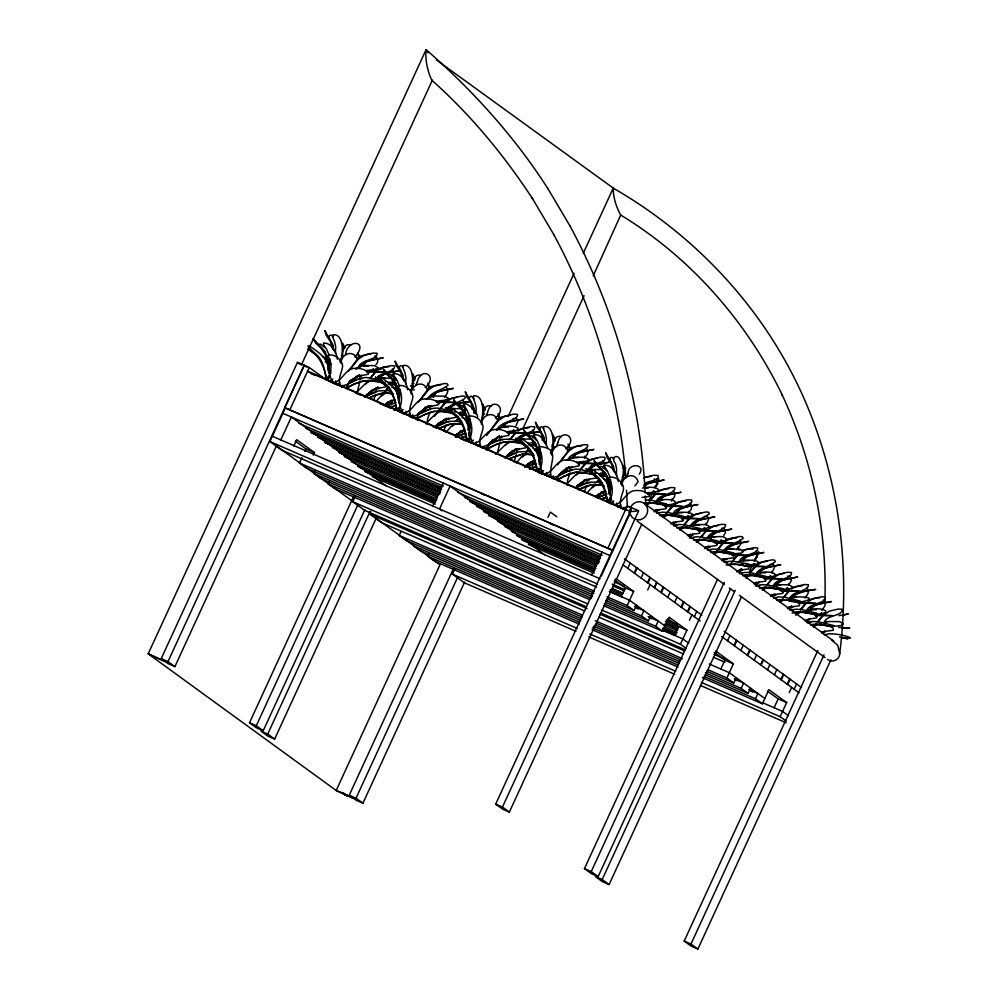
<?xml version="1.0" encoding="UTF-8"?>
<svg xmlns="http://www.w3.org/2000/svg" width="999" height="999" viewBox="0 0 999 999"><rect width="100%" height="100%" fill="white"/><g stroke="black" fill="none" stroke-linecap="round" stroke-linejoin="round"><path stroke-width="1.5" d="M357.043 392.994L359.99 380.994M497.14 453.921L500.087 441.92M539.085 457.892L538.961 461.101M482.667 448.314L482.767 446.316M623.126 509.403L623.226 507.405M535.601 461.176L533.116 461.563A49.088 18.457 -64.3 0 0 532.667 461.55L531.805 461.6M360.239 379.133L359.228 374.675M376.223 391.009L375.924 388.411M392.033 402.809L391.758 400.274M430.282 409.59L429.995 406.993M446.503 421.566L446.203 418.968M462.574 433.491L462.287 430.894M500.337 440.059L499.325 435.601M516.77 452.135L516.495 449.6M533.129 464.173L532.854 461.638M570.379 470.529L570.117 467.994M587.05 482.704L586.775 480.169M603.671 494.855L603.384 492.257M657.33 513.274L657.08 510.814M674.225 525.536L673.925 522.939M691.121 537.812L690.846 535.277M708.004 550.087L707.717 547.489M723.276 561.176L723.014 558.716M740.172 573.451L739.872 570.854M757.055 585.726L756.78 583.191M773.95 598.001L773.663 595.404M790.846 610.277L790.571 607.742M807.741 622.539L807.467 620.017M468.768 430.107L468.344 421.166L465.759 413.111L453.571 399.675L456.243 404.233L460.939 408.691A29.183 29.071 30.5 0 1 461.613 409.378L465.784 415.696L467.744 424.288M534.365 433.366L532.592 437.45M740.858 542.407L740.446 544.542L736.837 549.787M328.209 370.404L327.884 360.077L325.299 352.01L313.112 338.574L315.784 343.144L320.479 347.602A29.183 29.071 30.5 0 1 321.154 348.289L325.337 354.608L327.285 363.199M398.439 400.949L397.914 390.097M475.961 414.223L476.123 407.779L475.137 402.984A19.406 13.549 -70.1 0 0 474.875 402.31L473.164 398.126L473.551 396.128M827.559 659.39C832.354 663.324 839.797 659.615 839.709 653.458C851.223 563.136 837.811 469.73 798.888 387.237L798.576 386.65C759.015 303.521 693.219 234.29 613.623 188.349L436.426 59.965M342.307 385.227L342.207 387.212L344.118 386.226M412.45 416.795L412.712 414.685M552.909 477.884L553.171 475.774M609.003 493.943L608.878 482.854L606.206 474.2L594.03 460.764L596.703 465.322L601.398 469.78A29.183 29.071 30.5 0 1 602.072 470.467L606.48 477.372L608.491 489.26M335.464 353.496L335.664 346.69L334.677 341.895A19.406 13.549 -70.1 0 0 334.415 341.208L332.704 337.038L333.092 335.04M405.694 384.041L405.894 377.235L404.907 372.44A19.406 13.549 -70.1 0 0 404.645 371.753L402.934 367.582L403.321 365.584M546.153 445.142L546.353 438.336L545.367 433.529A19.406 13.549 -70.1 0 0 545.104 432.854L543.394 428.671L543.781 426.673M616.383 475.686L616.583 468.881L615.596 464.073A19.406 13.549 -70.1 0 0 615.334 463.399C609.777 457.03 618.418 453.196 620.391 460.564C624.987 467.557 623.488 476.086 621.141 483.541M469.717 397.814C469.88 394.143 473.701 397.527 474.263 399.338M328.908 372.852L329.682 358.766M399.138 403.396L399.912 389.31M539.597 464.485L540.534 457.53L540.172 448.676M609.902 494.642L610.764 488.074L610.401 479.22M410.452 391.908C413.848 384.503 414.173 363.936 403.409 365.384M469.093 435.264L470.304 426.985L469.942 418.131M443.693 431.381L445.866 424.975M513.961 461.95L516.371 454.682M429.895 412.137L427.485 419.405L427.147 424.475M569.992 473.026L567.569 480.344L567.245 485.402M398.151 407.704L397.44 410.277M468.381 438.249L467.669 440.821M608.841 499.35L608.129 501.91M328.059 376.623L327.21 379.732M538.748 468.256L537.899 471.366M548.039 188.898L547.677 188.274C514.36 136.413 472.777 90.434 426.423 49.95L425.911 50.037C425.274 60.19 427.447 71.079 431.843 80.245C470.729 114.835 504.095 155.27 532.579 198.739L532.205 198.114L554.058 235.015L553.696 234.415C594.28 309.465 618.681 392.882 625.936 477.859M532.729 466.72L531.943 469.268M348.351 386.064L347.427 388.811M340.222 361.363C343.668 354.17 343.743 333.279 333.179 334.84M480.681 422.452C484.128 415.234 484.14 394.243 473.638 395.929M550.911 452.997C554.358 445.804 554.433 424.912 543.868 426.473M373.638 399.85L375.587 394.405M584.465 491.545L586.413 486.101M391.396 406.206L390.959 407.542M461.938 436.888L461.051 439.485M603.034 498.264L602.484 499.95M415.796 419.318L420.167 412.237M340.159 362.063C343.706 356.78 341.296 342.307 350.774 344.98M550.849 453.708C554.408 448.489 551.972 433.903 561.463 436.613M621.078 484.253L625.786 468.069M410.901 390.959C413.998 385.964 412.038 372.664 421.004 375.524M481.131 421.503C484.265 416.645 482.255 403.146 491.233 406.069M390.522 384.702L390.771 383.966M444.842 402.547L439.835 409.078M460.801 415.272L460.377 412.4M531.081 445.841L531.331 445.092M584.939 463.486L579.932 470.005M601.361 476.398L601.036 473.751M654.982 493.956L649.974 500.474M671.877 506.218L666.87 512.749M722.564 543.044L717.02 550.287M788.511 590.958L782.966 598.201M805.394 603.234L800.399 609.752M417.907 418.131L417.095 420.104M488.174 447.952L487.524 449.737M323.676 343.269L323.589 344.892L326.261 348.726A29.183 20.355 -70.9 0 1 326.685 349.338L329.146 355.194M393.906 373.813L393.818 375.437L396.491 379.27A29.183 20.355 -70.9 0 1 396.915 379.882L399.488 386.288M411.351 386.326L413.012 385.589M534.14 435.539L536.95 440.359A29.183 20.355 -70.9 0 1 537.375 440.971L539.835 446.828M604.395 466.009L607.18 470.904A29.183 20.355 -70.9 0 1 607.604 471.516L610.064 477.372M345.754 388.149L349.937 381.68M556.443 479.782L560.626 473.326M341.021 363.386C340.859 353.609 353.958 349.026 357.167 359.49L348.589 370.891M481.481 424.475C481.406 414.772 494.355 410.065 497.627 420.591L486.638 435.527M551.71 455.02C552.235 446.69 561.288 440.571 567.182 449.001M411.163 394.18C410.989 384.353 424.051 379.408 427.397 390.047L418.381 402.035M621.853 485.814C621.665 475.986 634.74 471.041 638.086 481.68L634.889 485.901M413.861 390.222L414.198 389.398M363.736 366.246L365.834 361.301M433.791 396.703L434.74 394.43M486.575 414.747L487.537 412.462M503.833 427.172L504.795 424.9M520.267 439.248L521.228 436.975M573.888 457.642L574.837 455.369M660.826 500.387L661.775 498.101M677.722 512.649L679.295 508.928M694.617 524.925L695.566 522.652M743.668 560.564L744.617 558.291M760.564 572.839L761.513 570.566M794.342 597.39L795.304 595.104M811.238 609.665L812.199 607.38M345.554 354.995C346.94 338.311 369.667 340.11 354.982 357.005M415.784 385.539L417.307 381.918M556.243 446.64L557.767 443.007M626.473 477.185L627.996 473.551M710.938 538.548L712.462 534.927M776.885 586.463L778.408 582.829M379.957 377.535L380.669 375.836M450.237 408.104L451.073 406.131M590.784 469.23L591.62 467.257M575.461 453.921L574.962 455.082M745.242 556.843L744.742 558.004M812.811 605.931L812.312 607.105M417.42 381.643C421.141 366.009 438.773 375.961 425.212 387.55M434.865 394.143L435.889 391.758M487.649 412.187C491.208 396.403 508.853 407.33 495.442 418.094M504.907 424.612L505.457 423.339M521.353 436.688L521.665 435.964M557.879 442.732C561.301 426.998 579.245 437.862 565.671 448.651M628.109 473.276C627.847 462.437 646.578 463.736 639.248 474.188M645.004 485.551L645.554 484.265M661.9 497.827L662.212 497.09M695.691 522.365L696.241 521.091M712.587 534.64L713.124 533.366M761.638 570.279L762.175 568.993M778.533 582.554L779.07 581.268M795.416 594.83L795.728 594.093M148.202 653.821L164.985 661.475L148.202 653.821L425.911 50.037M276.611 445.479L174.9 666.62L168.107 663.661L161.201 658.653L297.477 362.375L309.315 367.507L325.599 379.333M301.286 365.147L432.367 80.157M306.718 367.108L304.22 365.284L284.752 407.617L612.924 550.486L285.289 408.004L269.88 441.521L281.718 450.112L596.515 587.037M174.9 666.62L167.994 661.6L304.27 365.322M289.847 409.827L309.315 367.507M280.806 439.922L291.346 416.995L386.051 485.801M293.806 446.004L296.703 439.697L314.46 452.597L313.299 455.119M593.993 593.131L306.381 468.032L299.475 463.012L301.91 457.729M304.807 451.423L305.969 448.913L295.317 441.171M592.557 596.678L320.691 478.421L313.786 473.414L314.997 470.766M589.697 599.6L334.99 488.823L328.084 483.803L329.308 481.156M364.91 509.615L263.199 730.769L256.406 727.809L249.5 722.789L353.821 495.979M586.376 606.78L364.585 510.314L352.747 501.723L355.182 496.428M263.199 730.769L256.293 725.749L358.004 504.607M376.348 517.932L274.638 739.073L267.732 734.053L370.092 511.5M584.64 610.951L381.456 522.577L369.618 513.973L370.829 511.326M582.117 617.045L406.118 540.496L399.213 535.476L401.036 531.505M432.754 506.006L443.306 483.079M579.245 624.138L434.727 561.276L427.822 556.256L429.033 553.608M508.354 416.183L574.088 273.264M583.204 253.446L613.149 188.349C613.274 197.515 616.233 207.055 620.704 215.047C690.784 257.555 746.74 321.578 782.354 395.179L782.042 394.593C811.288 457.455 826.523 526.798 825.024 596.178M464.647 582.08L362.924 803.221L356.131 800.261L349.225 795.254L453.558 568.431M575.936 631.318L464.323 582.779L452.485 574.175L454.92 568.881M522.902 428.733L584.078 295.704M593.194 275.899L620.704 215.047M362.924 803.221L356.019 798.201L457.742 577.06M547.939 517.407L550.374 512.112L556.793 516.77M591.508 575.049L602.047 552.122M607.829 548.276L627.297 505.944L631.118 507.604M509.365 812.087L502.584 809.14L495.679 804.12L631.942 507.842L638.736 510.801L502.46 807.067L509.365 812.087L641.733 524.325M601.236 576.048L609.914 557.167M631.093 510.988L610.539 555.819L282.854 413.299M646.803 505.407L648.076 502.622M649.362 499.85L653.196 491.52M655.107 487.35L658.94 479.021M627.797 568.356L630.182 563.036M621.103 596.553L625.149 587.737L614.497 579.994M634.165 572.976L636.6 567.694M634.702 573.376L637.137 568.081M636.488 605.257L634.065 610.551L627.16 605.531L633.641 591.433L615.884 578.521M641.121 578.034L643.506 572.702M647.477 582.654L649.912 577.372M648.026 583.054L650.461 577.759M647.727 589.897L650.162 584.602M654.382 587.674L656.818 582.38L654.432 587.712M650.799 615.659L648.363 620.941L641.458 615.933L643.893 610.639L635.302 606.905M660.801 592.332L663.236 587.037M661.338 592.732L663.773 587.437M667.757 597.39L670.142 592.057M686.338 648.538L680.431 644.243L686.912 630.132L669.155 617.232L662.674 631.343L655.769 626.323L658.191 621.028L648.176 616.67M674.662 602.409L677.047 597.077M681.068 607.067L683.503 601.773M681.518 607.38L683.953 602.097M674.375 635.252L678.421 626.435L667.769 618.693M687.437 611.688L689.859 606.393M687.974 612.075L690.409 606.793M689.485 620.242L691.92 614.947M694.392 616.733L696.765 611.413M730.519 588.823L598.151 876.598L591.358 873.638L584.452 868.618L717.469 579.432M598.151 876.598L591.246 871.578L724.263 582.392M741.458 596.778L609.103 884.552L602.197 879.532L735.214 590.347M746.54 577.859L747.814 575.074M749.088 572.302L752.284 565.359M754.208 561.201L758.666 551.473M727.534 640.821L729.969 635.526M720.828 669.005L724.887 660.189L714.235 652.447M733.94 645.479L736.375 640.184M734.44 645.829L736.875 640.546M736.226 677.722L733.79 683.004L726.885 677.996L733.378 663.885L715.621 650.986M740.846 650.486L743.281 645.204M747.264 655.157L749.7 649.862M747.751 655.506L750.187 650.224M750.536 688.111L748.101 693.406L741.196 688.386L743.631 683.091L735.039 679.357M754.17 660.164L756.605 654.882M760.576 664.822L763.011 659.54M761.076 665.184L763.511 659.889M767.482 669.842L769.917 664.547M786.076 720.991L780.157 716.695L786.65 702.584L768.893 689.685L762.399 703.796L755.494 698.776L757.929 693.481L749.337 689.747M774.387 674.862L776.822 669.567M780.806 679.52L783.241 674.225M781.293 679.882L783.728 674.587M774.1 707.717L778.159 698.888L767.507 691.158M787.212 684.178L789.647 678.883M787.712 684.54L790.147 679.245M789.222 692.694L791.658 687.399M794.118 689.198L796.553 683.903M830.906 659.864L697.889 949.05L691.096 946.09L684.19 941.083L817.856 650.474M697.889 949.05L690.983 944.03L824 654.845M513.811 418.281L512.986 419.018M654.233 479.445L654.57 478.808M704.919 516.271L704.12 516.933M721.802 528.546L722.152 527.897M770.891 564.11L770.067 564.835M787.749 576.448L788.099 575.811M687.799 516.808L687.949 515.771M753.745 564.71L753.895 563.673M654.158 491.221L653.234 492.644L650.799 492.657M444.405 397.377C446.79 394.617 449.7 390.259 446.091 387.2M584.502 458.316L587.562 453.896L587.762 450.711M671.44 501.048L674.5 496.64L674.899 494.38M688.336 513.324L691.395 508.916L691.595 505.731M754.282 561.238L757.342 556.818L757.542 553.633M804.957 598.051L808.016 593.643L808.228 590.459M821.852 610.327L824.912 605.918L825.124 602.734M392.045 376.311L393.793 372.115M602.872 468.007L604.645 463.936L602.859 460.314M375.949 364.598C378.883 362.262 378.146 357.467 374.85 355.956M462.212 407.043L464.036 403.996L463.224 400.249M516.046 425.537L517.932 421.291L516.133 417.669M656.143 486.463L657.966 483.416L656.518 478.933M706.817 523.289L708.703 519.043L706.917 515.422M723.713 535.564L725.536 532.504L724.1 528.021M772.764 571.191L774.65 566.957L772.864 563.336M789.66 583.466L791.483 580.419L790.047 575.936M365.259 397.115L367.557 394.28M505.357 458.054L507.654 455.207M365.771 384.078L368.469 380.369M381.755 395.954L384.453 392.245M505.869 445.017L508.566 441.308M522.302 457.092L525.012 453.384M592.582 487.649L595.279 483.941M664.085 516.52L666.296 513.511M434.528 416.333L439.26 409.84M557.542 464.922L567.619 451.873L567.295 449.225M350.125 369.23L358.142 359.39L364.323 355.194A19.406 13.836 -62.7 0 1 365.01 354.945L373.102 353.059L377.073 353.296C377.46 360.502 361.263 358.991 358.366 367.17M437.799 412.287L439.597 409.815M490.584 430.319L498.601 420.479L504.782 416.283A19.406 13.836 -62.7 0 1 505.469 416.034L513.561 414.148L517.532 414.385C518.269 421.004 499.375 421.316 496.815 430.369M560.814 460.864L568.831 451.024L575.012 446.828A19.406 13.836 -62.7 0 1 575.699 446.578L583.791 444.692L587.762 444.93C588.661 451.373 570.254 451.56 567.757 460.164M648.663 502.235L646.403 505.344M664.834 515.959L666.633 513.486M682.454 526.785L680.194 529.882M699.35 539.06L697.09 542.157M716.246 551.336L713.973 554.433M765.296 586.962L763.024 590.072M782.192 599.238L779.919 602.347M815.971 623.788L813.71 626.897M452.472 425.911L454.408 423.251M576.348 474.875L578.296 472.202M746.141 577.797L748.076 575.124M796.815 614.622L798.763 611.95L804.008 612.487A49.088 45.18 -68 0 1 804.969 612.687L813.985 614.26L813.223 613.773M382.642 395.179L383.728 393.693M419.268 401.261L428.371 389.935L434.553 385.739A19.406 13.836 -62.7 0 1 435.239 385.489L444.93 383.454L447.302 383.841L448.064 385.189C442.22 390.259 431.98 391.196 427.297 399.063M523.189 456.306L524.275 454.832M731.505 562.425L737.574 554.882M385.227 391.208L387.787 387.912M525.786 452.335L528.346 449.051M385.527 391.233L388.998 386.825M526.073 452.36L528.409 449.338M649.737 501.223L655.956 493.843M732.579 561.401L737.724 555.119M440.197 409.016L446.303 401.985L451.998 398.251A19.406 13.836 -62.7 0 1 452.684 398.002L462.362 395.966L464.735 396.353L465.497 397.702C460.414 402.884 450.449 402.934 446.029 410.214M456.406 420.991L458.129 418.781M580.294 469.942L586.401 462.912L592.095 459.178A19.406 13.836 -62.7 0 1 592.782 458.941L600.874 457.055L604.832 457.292C606.917 464.085 592.22 461.513 589.922 467.52M596.965 482.117L598.688 479.907M667.232 512.687L673.338 505.656L679.033 501.923A19.406 13.836 -62.7 0 1 679.72 501.673L687.811 499.787L691.77 500.024C693.169 507.067 675.724 505.844 673.064 513.898M684.128 524.962L690.234 517.932L695.928 514.198A19.406 13.836 -62.7 0 1 696.615 513.948L706.293 511.913L708.666 512.3L709.427 513.648C704.332 518.781 694.342 518.818 689.959 526.173M701.023 537.237L706.643 530.669M717.919 549.512L724.013 542.482L729.72 538.736A19.406 13.836 -62.7 0 1 730.406 538.498L740.084 536.451L742.457 536.85L743.219 538.199C738.036 543.256 728.121 543.331 723.751 550.711M750.074 572.864L756.181 565.846L761.875 562.1A19.406 13.836 -62.7 0 1 762.562 561.863L772.239 559.815L774.612 560.214L775.374 561.563C770.266 566.695 760.289 566.72 755.906 574.075M766.97 585.139L772.589 578.571M783.865 597.414L789.485 590.846M800.761 609.69L806.855 602.659L812.549 598.925A19.406 13.836 -62.7 0 1 813.236 598.676L821.328 596.79L825.299 597.027C825.823 604.32 809.215 602.534 806.593 610.901M817.657 621.965L823.75 614.934L829.445 611.201A19.406 13.836 -62.7 0 1 830.132 610.951L838.223 609.065L842.194 609.303C842.806 616.408 826.548 614.572 824 622.639M435.864 426.798L437.599 424.737M369.78 378.609L374.55 372.827L374.65 371.091L373.289 368.893M456.043 421.054L458.066 418.481M509.877 439.548L514.635 433.766L514.323 431.106M596.59 482.18L598.626 479.607M683.766 525.024L688.523 519.243L688.099 516.371M700.661 537.3L705.419 531.518L704.844 528.046M749.712 572.927L754.47 567.157L754.045 564.273M766.608 585.202L771.365 579.42L771.478 577.684L770.117 575.499M817.282 622.027L822.052 616.246L821.615 613.374M575.961 487.737C580.644 481.63 588.448 478.484 595.991 478.246L596.341 477.135M417.957 414.223L418.981 412.949M371.303 377.048L376.248 371.516M511.401 437.974L515.859 432.917M319.081 344.28L320.941 344.23L324.762 347.565M459.84 405.02L460.064 406.98L463.748 410.901M366.958 394.268L366.133 395.279L367.282 394.343M348.838 382.292L351.598 380.194M576.61 486.276L584.59 480.244M394.13 410.464L395.904 408.454M485.889 448.239L487 446.94M556.118 478.783L556.83 477.947M376.361 401.111L381.606 395.267L385.676 393.181A49.088 19.268 -66.3 0 1 386.163 393.069L387.55 392.844M587.187 492.807L592.432 486.963L596.503 484.877A49.088 19.268 -66.3 0 1 596.99 484.765L600.636 484.403M349.338 381.68L350.836 379.982M437.013 424.737L438.511 423.039M490.684 441.758L488.973 443.781L492.057 441.296M577.11 485.664L577.984 484.652M365.334 397.053L369.705 392.257M417.944 415.01L424.737 407.929M385.402 382.155L385.427 381.468M535.876 471.053L537 469.817M348.576 383.466L352.41 379.345M436.251 426.523L441.121 421.403M489.035 444.555L493.906 439.435M506.293 456.993L509.802 453.196M559.265 475.099L564.135 469.98M576.348 487.462L580.182 483.329M465.659 439.997L467.282 438.324M332.879 379.008L330.007 381.531L329.682 380.494M403.109 409.553L401.885 410.801M473.339 440.097L470.467 442.619L470.142 441.583M543.568 470.641L540.696 473.164L540.084 471.004M613.798 501.186L610.926 503.708L610.601 502.672M356.356 369.28L357.068 368.519M445.954 432.43L451.211 426.398L455.944 423.738A49.088 19.268 -66.3 0 1 456.443 423.638L460.089 423.276M516.221 462.987L521.478 456.968M490.397 442.782L486.026 449.862C497.227 442.382 510.751 439.085 523.888 443.556M524.575 467.008L528.658 462.987M390.646 384.977L391.745 383.853M460.926 415.547L465.022 411.913M531.206 446.103L532.305 444.992M601.473 476.673L604.845 473.576M491.595 440.746L492.532 439.772M375.986 379.757C378.796 371.491 395.055 373.077 394.68 365.884L390.721 365.646L382.629 367.532A19.406 13.836 -62.7 0 0 381.943 367.782L377.759 370.217M516.083 440.684C518.731 432.667 535.701 433.578 534.777 426.823L530.819 426.585L522.727 428.471A19.406 13.836 -62.7 0 0 522.04 428.708L517.857 431.143M586.126 471.153L588.623 468.706M656.181 501.623C658.99 493.356 675.249 494.942 674.874 487.749L670.916 487.512L662.824 489.398A19.406 13.836 -62.7 0 0 662.137 489.647L657.954 492.082M739.01 561.8C741.658 553.783 758.641 554.695 757.717 547.939L753.758 547.702L745.666 549.587A19.406 13.836 -62.7 0 0 744.979 549.825L742.369 551.136M789.697 598.626C792.507 590.359 808.778 591.945 808.403 584.752L804.432 584.515L796.353 586.401A19.406 13.836 -62.7 0 0 795.654 586.65L791.483 589.085M456.293 434.378L455.282 435.402M385.002 404.832L388.099 401.848M595.841 496.528L598.938 493.556M397.402 410.751C402.622 405.02 402.422 395.916 399.612 389.098A49.088 18.194 -69.3 0 0 399.375 388.648L398.102 386.001C404.096 383.479 412.949 390.484 412.849 397.09C411.888 403.546 407.342 410.177 411.039 416.683L412.15 417.407M450.187 411.501L445.529 407.567L457.405 417.42L460.402 421.016L464.285 429.27L467.632 441.296C472.852 435.564 472.652 426.461 469.842 419.642A49.088 18.194 -69.3 0 0 469.605 419.193L468.331 416.546C474.325 414.023 483.179 421.029 483.079 427.634C482.117 434.103 477.572 440.721 481.268 447.227L476.773 445.179M707.367 537.912C710.227 530.032 726.011 531.58 725.561 524.575L721.603 524.338L713.511 526.223A19.406 13.836 -62.7 0 0 712.824 526.473L707.13 530.207M773.313 585.826C776.048 577.834 792.145 579.645 791.508 572.489L787.549 572.252L779.457 574.138A19.406 13.836 -62.7 0 0 778.77 574.375L773.064 578.109M487.787 432.467L478.434 441.795L473.576 443.631L471.378 442.857M370.03 391.933L372.127 389.972M510.127 452.859L512.225 450.911M350.162 381.443L358.379 376.223L368.231 374.25L368.569 373.139M367.782 394.031L375.999 388.811L385.851 386.85L386.176 385.589L384.852 384.103M420.392 411.988L428.608 406.768L438.461 404.795L438.798 403.683M437.824 424.5L446.053 419.28L455.894 417.307L456.243 416.196M490.621 442.532L498.838 437.312L508.691 435.352L509.028 434.228M507.879 454.97L516.096 449.75L525.949 447.777L526.286 446.665M560.851 473.076L569.068 467.869L578.921 465.896L579.258 464.785M516.758 441.096L522.714 436.201L529.807 433.366A19.406 19.381 35 0 1 530.669 433.241L540.958 431.331L525.312 434.702L519.88 437.899M569.73 459.215L575.686 454.308L582.779 451.473A19.406 19.381 35 0 1 583.653 451.348L593.93 449.438L578.284 452.809L572.852 456.006M656.855 502.035L657.529 501.386M673.751 514.31L679.707 509.403L686.8 506.568A19.406 19.381 35 0 1 687.662 506.443L697.951 504.532L682.292 507.904L676.81 511.151M724.437 551.123L730.381 546.228L737.474 543.394A19.406 19.381 35 0 1 738.348 543.269L748.626 541.358L732.979 544.73L727.559 547.927M790.371 599.038L796.328 594.13L803.421 591.296A19.406 19.381 35 0 1 804.295 591.171C835.564 586.825 792.769 591.121 791.495 597.489M359.715 366.933L366.858 361.588L372.09 359.84A19.406 19.381 35 0 1 372.964 359.715L383.241 357.804L367.595 361.176L362.1 364.423M447.39 409.99L449.038 408.491M500.174 428.022L507.317 422.677L512.549 420.929A19.406 19.381 35 0 1 513.424 420.804L523.701 418.893L508.054 422.265L502.622 425.462M587.487 470.916L588.848 469.68M691.32 525.936L698.463 520.591L703.683 518.843A19.406 19.381 35 0 1 704.557 518.718L714.834 516.808L699.188 520.179L693.706 523.426M708.216 538.211L715.346 532.867L720.579 531.118A19.406 19.381 35 0 1 721.453 530.993L731.73 529.083L716.083 532.455L708.653 537.3M757.267 573.838L764.397 568.493L769.63 566.758A19.406 19.381 35 0 1 770.504 566.633L780.781 564.722L765.134 568.094L759.715 571.291M774.163 586.113L781.293 580.769L786.525 579.02A19.406 19.381 35 0 1 787.399 578.908L797.677 576.997L782.03 580.357L774.6 585.214M807.954 610.664L815.084 605.319L820.316 603.571A19.406 19.381 35 0 1 821.19 603.446L831.468 601.535L815.821 604.907L810.326 608.154M824.837 622.939L826.498 621.44M535.002 450.312L537.362 448.251M395.766 387.999L396.815 387.113M466.046 418.569L467.095 417.682M606.593 479.695L607.642 478.821M431.318 396.228L437.087 392.132L442.32 390.384A19.406 19.381 35 0 1 443.194 390.259L453.471 388.349L437.287 391.945M658.903 500.137L664.672 496.041L669.904 494.293A19.406 19.381 35 0 1 670.766 494.168L681.056 492.257L665.396 495.629L658.553 499.987M741.745 560.327L747.514 556.231L752.734 554.482A19.406 19.381 35 0 1 753.608 554.358L763.885 552.447L748.239 555.819L742.756 559.053M517.882 439.548L519.817 437.937M392.232 383.391L393.743 382.093M532.779 444.53L535.302 442.482M487.799 432.455L492.532 429.807A49.088 19.268 -66.3 0 1 493.019 429.695C498.451 428.896 505.319 429.632 509.015 434.09M521.503 456.955L526.223 454.308A49.088 19.268 -66.3 0 1 526.71 454.195L528.096 453.983M795.579 615.097L800.299 612.449A49.088 19.268 -66.3 0 1 800.786 612.337L806.268 612.1M384.515 405.194L395.117 399.625M454.782 435.764L465.047 430.282M525.062 466.321L534.89 460.964M595.342 496.89L605.943 491.321M518.881 440.147L519.542 439.597M710.114 538.099L711.862 537.125M776.061 586.013L777.809 585.039M535.551 450L538.074 450.462M524.712 467.132L526.623 465.584M352.472 379.982L348.326 383.316M370.092 392.57L364.847 396.728M385.302 405.082L386.076 404.445M430.969 396.079L436.7 392.22M422.702 410.527L418.556 413.861M440.134 423.039L435.989 426.373M455.569 435.639L456.356 435.015M492.932 441.071L488.786 444.405M510.189 453.509L506.043 456.83M563.161 471.615L559.015 474.95M596.128 496.778L602.235 492.132M369.218 392.794L373.776 389.298M385.202 404.67L389.76 401.173M421.828 410.751L419.081 412.949M439.26 423.251L436.188 425.724M509.315 453.721L513.873 450.237M561.5 472.465L568.756 467.082M351.96 379.895L354.233 378.097M439.635 422.952L445.317 419.068M455.844 434.927L460.701 431.281M492.42 440.996L496.615 437.799M526.123 465.497L528.396 463.698M596.391 496.066L602.497 491.608M352.834 379.682L359.103 375.124M370.454 392.27L374.75 389.023M386.438 404.145L390.734 400.899M423.064 410.227L429.333 405.669M440.509 422.739L446.778 418.181M456.718 434.715L462.987 430.157M493.294 440.771L498.264 437.062M506.693 455.831L507.38 455.282M510.551 453.209L516.82 448.651M526.997 465.284L531.281 462.038M559.665 473.938L560.352 473.389M563.523 471.316L569.792 466.758M645.816 505.257L649.887 503.171A49.088 19.268 -66.3 0 1 650.374 503.059L652.709 502.722M662.699 517.532L666.783 515.447A49.088 19.268 -66.3 0 1 667.27 515.334L669.605 514.997M679.595 529.795L683.666 527.709A49.088 19.268 -66.3 0 1 684.165 527.609L687.811 527.247M696.49 542.07L700.561 539.984A49.088 19.268 -66.3 0 1 701.061 539.885L704.707 539.51M728.646 565.434L730.931 563.973M745.541 577.709L749.612 575.624A49.088 19.268 -66.3 0 1 750.112 575.511L753.758 575.149M762.437 589.984L766.508 587.899A49.088 19.268 -66.3 0 1 767.007 587.787L770.654 587.424M813.124 626.798L817.194 624.712A49.088 19.268 -66.3 0 1 817.681 624.612L821.328 624.25M357.093 358.166L360.751 356.044L368.206 354.283M374.712 370.754L378.159 368.706L384.153 367.182M427.322 388.711L430.981 386.588L441.083 384.69M460.976 413.199L461.763 412.587M497.552 419.255L501.211 417.132L510.152 415.222M514.81 431.68L515.609 431.081M567.782 449.8L571.341 447.714L577.372 446.191M584.865 462.15L585.651 461.55M601.523 474.325L602.322 473.713M654.907 492.619L655.694 492.007M688.698 517.17L689.485 516.558M705.594 529.433L706.38 528.833M722.489 541.708L723.276 541.108M754.645 565.072L755.431 564.472M771.54 577.347L772.327 576.735M788.423 589.622L789.222 589.01M822.214 614.173L823.014 613.561M576.086 487.3L586.875 479.108M380.694 376.635L384.802 374.013L389.71 372.427A19.406 19.381 35 0 1 390.572 372.302L400.861 370.392L385.214 373.763L379.782 376.96M417.607 414.098L418.743 413.211M450.736 407.105L454.857 404.47L459.752 402.897A19.406 19.381 35 0 1 460.626 402.772C487.437 399.712 453.983 401.91 449.837 407.43M590.834 468.032L594.954 465.409L599.85 463.823A19.406 19.381 35 0 1 600.724 463.711L610.901 461.863M643.993 486.226L648.114 483.603L653.009 482.017A19.406 19.381 35 0 1 653.87 481.893L664.16 479.982L648.513 483.354L644.13 485.776M589.934 468.356L595.354 465.159L611.001 461.8M566.633 484.128L575.099 475.362L579.832 472.702A49.088 19.268 -66.3 0 1 580.332 472.589L585.801 472.352M323.738 343.119C330.994 342.395 336.813 352.435 337.337 359.253M341.358 355.706L342.969 355.132M355.644 368.693L362.974 365.622A29.183 20.817 -63.6 0 1 363.711 365.534L374.375 365.609L378.221 367.744L376.298 369.468L366.021 370.579M393.968 373.663C401.223 372.939 407.043 382.979 407.567 389.797M424.463 408.641L426.386 407.255M496.103 429.782L503.434 426.71A29.183 20.817 -63.6 0 1 504.17 426.623C516.408 424.363 527.035 431.143 506.481 431.668M534.428 434.752C541.008 433.591 545.729 442.669 547.714 448.076M604.657 465.297C611.912 464.572 617.732 474.612 618.256 481.431M552.097 446.678L554.283 446.815M622.152 477.135L624.338 477.285M401.061 411.488L400.237 412.075L399.625 409.902M644.13 484.84C646.765 479.707 660.177 481.955 657.991 475.474L654.02 475.249L645.928 477.135A19.406 13.836 -62.7 0 0 645.242 477.372L643.905 477.972M713.686 554.108L717.457 552.26A49.088 19.268 -66.3 0 1 717.956 552.147L721.166 552.297A49.088 45.18 -68 0 1 722.14 552.509L731.143 554.083L730.381 553.596M779.632 602.022L783.403 600.174A49.088 19.268 -66.3 0 1 783.89 600.062L787.112 600.212A49.088 45.18 -68 0 1 788.086 600.411C800.112 605.756 824.912 595.941 795.054 596.99A29.183 20.817 -63.6 0 0 794.305 597.077L789.984 598.339M356.156 376.71L356.818 376.248L355.956 376.373M530.307 462.312L530.981 461.85M654.944 510.889L656.917 509.577M688.723 535.439L690.709 534.128M705.619 547.714L706.293 547.252M731.181 539.11L732.354 538.336M722.514 559.989L724.5 558.678M754.67 583.354L756.655 582.03M771.565 595.629L772.239 595.154M788.461 607.892L790.446 606.58M822.252 632.442L822.926 631.98M425.899 399.213L433.204 396.166A29.183 20.817 -63.6 0 1 433.941 396.079L444.605 396.153L448.451 398.289L446.528 400.025L436.251 401.123M566.358 460.314L573.663 457.255A29.183 20.817 -63.6 0 1 574.4 457.167L585.064 457.242L588.911 459.378L586.987 461.113L576.71 462.212M375.424 388.561L376.723 387.712M427.048 406.793L428.296 405.981M514.535 449.775L515.784 448.963M531.955 461.575L533.266 460.726M654.632 510.701L655.881 509.902M672.514 522.702L673.813 521.853M705.319 547.527L706.555 546.715M722.215 559.802L723.451 558.99M738.461 570.616L739.76 569.767M771.265 595.441L772.502 594.63M788.161 607.704L789.397 606.905M355.594 393.294L365.622 383.391L369.692 381.306A49.088 19.268 -66.3 0 1 370.179 381.193L372.515 380.856M425.649 423.763L435.664 413.848L439.735 411.763A49.088 19.268 -66.3 0 1 440.234 411.663L445.704 411.413M495.691 454.233L505.719 444.318L509.79 442.232A49.088 19.268 -66.3 0 1 510.277 442.12L512.612 441.795M603.533 491.283L604.183 490.884M707.604 546.403L708.254 546.003M773.551 594.305L774.2 593.906M824.225 631.131L824.874 630.731M369.056 398.201L371.241 396.953M509.053 459.19L510.664 458.254M439.011 428.733L441.283 427.422M439.66 428.334L440.621 427.784M579.757 489.273L580.719 488.723M740.409 569.368L741.72 568.606M369.168 398.214C376.024 393.993 384.353 391.82 392.332 393.618M488.561 448.638L494.08 445.454M558.791 479.195L564.31 475.999M353.621 384.365L346.453 388.324M423.851 414.91L416.683 418.868M508.866 459.378L511.338 457.879M581.381 488.349L578.908 489.835M338.723 383.429L339.847 382.817M408.953 413.973L410.065 413.361M483.603 447.852L484.577 447.315M550.524 474.45L547.202 476.011L546.84 474.9M619.642 505.606L620.754 504.994M385.015 406.181L392.257 403.321M653.983 511.775L658.978 509.702L666.046 508.716L666.383 507.592M670.878 524.05L675.873 521.977L682.929 520.979L683.279 519.867M704.67 548.588L709.665 546.528L716.72 545.529L717.07 544.418M736.825 571.952L741.82 569.892L748.875 568.893L748.663 566.858L746.091 565.009M770.616 596.503L775.599 594.43L782.667 593.443L783.016 592.332M787.512 608.778L792.494 606.705L799.562 605.719L799.35 603.671L796.777 601.835M506.88 456.481L516.383 452.372M348.489 383.316L356.106 379.533L362.175 378.584M374.775 380.269L380.594 378.209M366.096 395.916L376.286 391.446M436.151 426.373L443.768 422.577L449.837 421.64M488.948 444.418L496.565 440.621L503.096 439.685M514.872 441.196L520.691 439.135M559.178 474.962L566.795 471.166L572.302 470.217M576.248 487.312L583.866 483.516L590.446 482.579M654.969 502.135L660.789 500.074A29.183 20.817 -63.6 0 1 661.525 499.987C673.763 497.727 684.39 504.507 663.836 505.032M737.811 562.312L743.631 560.252A29.183 20.817 -63.6 0 1 744.367 560.164L755.032 560.252L758.865 562.375L756.955 564.11L747.739 564.922M440.859 427.772L451.798 423.813L462.375 424.076M510.901 458.229L521.84 454.283L532.43 454.545M563.873 476.348L575.886 472.24L595.029 474.038M580.956 488.698L591.833 484.752L600.436 485.014A49.088 45.18 -68 0 1 601.41 485.227L604.133 485.901M455.532 437.312L465.946 433.079M386.301 406.193L396.228 402.422M597.127 497.889L607.055 494.118M353.933 384.19L363.424 380.756L372.677 381.019A49.088 45.18 -68 0 1 373.638 381.231L382.654 382.804L380.756 382.03M371.553 396.778L382.867 393.107M424.163 414.735L434.902 411.113M441.608 427.235L449.463 424.163M511.65 457.704L522.964 454.033M581.693 488.174L586.226 486.138M488.711 448.539L486.913 449.413M558.941 479.083L558.029 479.545M417.682 414.398L428.896 409.403M527.884 466.783L536.213 463.648M456.83 435.914L466.046 433.616M527.11 466.483L532.817 464.448M597.39 497.04L606.043 494.742M688.186 536.088L693.106 534.165L699.824 533.254L699.612 531.218L697.04 529.383M721.977 560.639L726.897 558.716L733.616 557.804L733.403 555.769L730.831 553.921M754.133 584.003L759.053 582.067L765.771 581.168L765.509 579.045L760.626 576.348M804.819 620.829L809.739 618.893L816.458 617.994L816.795 616.87M821.715 633.091L826.635 631.168L833.353 630.257L833.091 628.146L830.569 626.385M495.404 444.742L503.883 441.845L513.136 442.12A49.088 45.18 -68 0 1 514.098 442.32L523.076 443.906M552.897 478.858L553.833 478.396M436.126 426.948L448.489 421.366L457.729 421.116A49.088 45.517 -62.4 0 1 458.716 421.278L461.526 421.828M529.445 469.205L536.85 466.633M576.211 487.887L588.586 482.305L597.827 482.055A49.088 45.517 -62.4 0 1 598.813 482.217L601.623 482.767M346.228 388.499C357.142 381.031 370.504 378.159 383.316 382.48M416.458 419.043C426.91 412.175 439.61 408.379 451.898 412.924L456.78 416.396M556.918 480.132L568.518 474.026M479.183 444.518L476.973 445.467L476.61 444.355M726.31 539.872L728.696 539.11M372.315 370.467L373.239 369.043M720.816 541.745L721.74 540.322M820.541 614.198L821.465 612.774M446.316 409.94L450.636 408.666M586.413 470.866L589.31 469.855M673.351 513.611L677.684 512.35A29.183 20.817 -63.6 0 1 678.421 512.262L689.085 512.337L692.919 514.473L691.008 516.196L680.731 517.307M690.247 525.886L694.58 524.612A29.183 20.817 -63.6 0 1 695.316 524.537L705.981 524.612L709.814 526.748C704.357 530.157 694.967 530.194 688.348 527.959A49.088 45.18 -68 0 0 687.374 527.747L678.121 527.484M707.142 538.161L711.463 536.888A29.183 20.817 -63.6 0 1 712.212 536.813C716.345 537.325 725.074 534.665 726.523 539.71L724.787 540.746L714.51 541.858M724.038 550.424L728.358 549.163A29.183 20.817 -63.6 0 1 729.108 549.075L739.772 549.163L743.606 551.286L741.683 553.021L731.405 554.133M756.193 573.788L760.514 572.527A29.183 20.817 -63.6 0 1 761.263 572.439C773.488 570.179 784.115 576.972 763.561 577.497M773.089 586.063L777.409 584.802A29.183 20.817 -63.6 0 1 778.159 584.715L788.823 584.79L792.657 586.925L790.733 588.661L780.456 589.76M806.867 610.614L811.2 609.353A29.183 20.817 -63.6 0 1 811.95 609.265C824.088 606.992 834.877 613.798 814.247 614.31M823.763 622.889L828.096 621.615A29.183 20.817 -63.6 0 1 828.833 621.54L839.497 621.615L843.343 623.751L841.42 625.474L831.143 626.585M364.985 396.965L378.434 390.896L387.687 390.659A49.088 45.517 -62.4 0 1 388.673 390.809L391.483 391.371M505.082 457.904L518.531 451.835L527.784 451.585A49.088 45.517 -62.4 0 1 528.771 451.748L531.58 452.297M726.036 539.622L736.5 537.587M425 407.38L426.011 406.98M565.459 468.481L566.645 468.007M628.284 506.555L621.728 508.316C618.531 502.509 621.54 496.253 623.289 490.584C625.262 483.154 615.297 475.037 608.791 477.634L610.064 480.282A49.088 18.194 -69.3 0 1 610.302 480.731C613.111 487.549 613.311 496.653 608.091 502.385L611.538 503.821M465.047 412.1L458.354 412.799M535.089 442.569L528.409 443.256M605.132 473.039L598.451 473.726M433.067 397.065L434.14 396.628M573.151 457.992L578.433 457.554M660.102 500.736L662.312 500.112M676.997 513.011L682.792 512.674M742.944 560.914L748.738 560.589M793.618 597.739L796.103 597.077M810.514 610.014L816.32 609.677M389.972 407.567L396.291 405.507M460.239 438.136L466.009 436.201M600.799 499.263L607.13 497.202M391.433 406.855L395.404 405.569M407.854 414.498L406.743 414.922L406.381 413.811M461.713 437.425L462.337 437.187M531.98 467.994L535.951 466.695M602.26 498.551L606.231 497.265M618.531 506.131L617.432 506.555L617.07 505.444M518.256 429.645L529.02 427.684M588.299 460.114L597.464 458.116M692.145 515.122L701.298 513.136M709.04 527.397L718.331 525.399M758.091 563.036L767.244 561.038M774.974 575.299L784.277 573.301M791.87 587.574L802.647 585.614M808.765 599.85L816.433 598.014M391.645 387.113L397.202 389.185M569.155 473.788L570.978 473.164M656.83 513.286L662.275 512.212L667.881 512.524A49.088 45.517 -62.4 0 1 668.868 512.687L683.491 516.296L679.482 516.833L667.132 514.86L659.939 515.634M673.726 525.561L679.17 524.487L684.765 524.787A49.088 45.517 -62.4 0 1 685.764 524.95L700.386 528.571L696.365 529.108L684.028 527.135L676.835 527.897M690.621 537.837L696.066 536.763L701.66 537.062A49.088 45.517 -62.4 0 1 702.659 537.225L717.282 540.846L713.261 541.383L700.923 539.41L693.731 540.172M739.672 573.476L745.117 572.402L750.711 572.702A49.088 45.517 -62.4 0 1 751.71 572.864L766.333 576.473L760.389 576.698M756.568 585.739L762.012 584.665L767.607 584.977A49.088 45.517 -62.4 0 1 768.606 585.139L783.228 588.748L779.208 589.285L766.87 587.325L759.677 588.086M807.242 622.564L812.686 621.49L818.293 621.803A49.088 45.517 -62.4 0 1 819.28 621.952L833.903 625.574L829.894 626.111L817.544 624.138L810.351 624.912M824.138 634.84L829.582 633.766L835.189 634.065A49.088 45.517 -62.4 0 1 836.175 634.228C844.505 634.827 861.737 640.634 839.46 636.962M463.561 436.75L465.671 436.138M587.449 485.714L593.006 484.503L602.472 485.014M413.973 383.329L412.287 383.716M624.8 475.024L623.114 475.412M483.179 414.16L484.39 413.798M553.446 444.73L551.773 445.104M605.869 492.157L603.384 492.12A49.088 18.457 -64.3 0 0 602.946 492.12L600.861 492.395M459.827 431.406L461.526 431.044M583.716 480.357L585.414 479.995M646.94 492.757C667.494 492.232 656.867 485.452 644.63 487.712A29.183 20.817 -63.6 0 0 643.893 487.799L642.469 488.049M749.987 565.933C752.172 563.036 738.523 563.261 736.438 561.775A49.088 45.517 -62.4 0 0 735.451 561.613L729.857 561.313L724.662 562.3M707.767 550.024L712.961 549.038L718.556 549.338A49.088 45.517 -62.4 0 1 719.555 549.5L734.178 553.121L730.157 553.646L717.819 551.685L710.626 552.447M773.713 597.939L778.908 596.94L784.502 597.252A49.088 45.517 -62.4 0 1 785.489 597.414L800.124 601.023L796.103 601.56L783.765 599.6L776.573 600.362M790.609 610.214L795.791 609.215L801.398 609.527A49.088 45.517 -62.4 0 1 802.384 609.69L817.02 613.299L812.999 613.836L799.999 611.85L792.045 613.011M448.426 399.101L457.367 397.19M658.566 490.497L668.668 488.598M675.461 502.772L686.013 500.886M741.408 550.674L748.863 548.926L753.159 549.075M726.098 565.109L735.301 563.985L748.039 566.358L739.035 564.785A49.088 45.18 -68 0 0 738.061 564.572L728.808 564.31M572.227 472.802L577.797 472.052L583.366 472.664A49.088 45.18 -68 0 1 584.328 472.864L593.331 474.438L592.569 473.951M642.082 497.427L649.15 496.441L649.487 495.329M472.077 409.153L473.601 408.778M542.357 439.71L543.881 439.348M496.89 437.325L498.976 437.05A49.088 18.457 -64.3 0 1 499.413 437.05L501.898 437.087L501.436 436.026M644.542 477.447L650.761 476.298M742.781 575.811C747.714 572.365 781.855 581.406 754.295 575.874A49.088 45.18 -68 0 0 753.321 575.661L744.068 575.399M821.553 632.242L823.638 631.967M842.744 615.521L848.363 613.811L838.86 615.646M482.554 414.273L484.128 413.923M366.858 371.74L372.477 371.303A29.183 29.158 37.6 0 1 373.439 371.378L384.69 371.953L366.92 371.915M437.087 402.285L442.707 401.848A29.183 29.158 37.6 0 1 443.668 401.923L454.92 402.497L437.15 402.46M507.317 432.829L512.937 432.392A29.183 29.158 37.6 0 1 513.898 432.467L525.137 433.042L507.942 432.929M577.547 463.374L583.166 462.949A29.183 29.158 37.6 0 1 584.128 463.012L595.367 463.586L578.171 463.474M647.777 493.918L653.396 493.494A29.183 29.158 37.6 0 1 654.357 493.556L665.596 494.13L647.839 494.093M664.672 506.193L670.292 505.756A29.183 29.158 37.6 0 1 671.253 505.831L682.492 506.406L664.735 506.368M681.568 518.469L687.175 518.031A29.183 29.158 37.6 0 1 688.149 518.106L699.387 518.681L681.63 518.643M698.463 530.744L704.07 530.307A29.183 29.158 37.6 0 1 705.044 530.369L716.283 530.944L699.025 530.844M732.242 555.282L737.861 554.857A29.183 29.158 37.6 0 1 738.823 554.92L750.074 555.494L732.866 555.382M764.41 578.646L770.017 578.221A29.183 29.158 37.6 0 1 770.991 578.284L782.229 578.858L765.022 578.746M781.293 590.921L786.912 590.496A29.183 29.158 37.6 0 1 787.874 590.559L799.125 591.133L781.917 591.021M798.189 603.196L803.808 602.772A29.183 29.158 37.6 0 1 804.769 602.834L816.021 603.408L798.763 603.296M815.084 615.471L820.703 615.034A29.183 29.158 37.6 0 1 821.665 615.109L832.916 615.684L815.708 615.571M759.34 588.011L764.647 587.337L770.217 587.936A49.088 45.18 -68 0 1 771.191 588.149L780.194 589.722L778.308 588.935M689.36 538.049L694.28 537.599M755.306 585.951L760.227 585.514M380.357 369.193L381.531 368.968M384.303 367.145L388.923 366.745M482.355 447.102L501.273 439.398L510.526 439.16A49.088 45.517 -62.4 0 1 511.513 439.31L522.252 441.446M451.061 423.813L460.339 424.076A49.088 45.18 -68 0 1 461.313 424.288L462.187 424.5M661.201 515.222L663.061 514.972M694.992 539.76L704.27 540.022A49.088 45.18 -68 0 1 705.244 540.234L714.248 541.808L711.887 540.934M794.729 612.225L798.438 611.888M811.625 624.5L820.903 624.762A49.088 45.18 -68 0 1 821.865 624.962L830.881 626.535L828.983 625.761M542.032 439.947L543.993 439.722M578.571 445.979L581.992 445.791M733.266 537.899L736.7 537.712M715.696 542.932L720.966 542.582A29.183 29.158 37.6 0 1 721.94 542.644L733.179 543.219L715.921 543.119M747.851 566.296L753.121 565.946A29.183 29.158 37.6 0 1 754.095 566.008L765.334 566.583L747.577 566.545M644.979 502.947L650.836 502.622L664.235 504.657L666.595 504.02L651.972 500.412A49.088 45.517 -62.4 0 0 650.986 500.249L645.379 499.937M380.07 378.047L384.79 378.134M590.896 469.742L595.629 469.83M694.967 524.85L699.687 524.95M727.122 548.214L733.503 548.913M760.913 572.764L765.634 572.852M364.223 366.146L368.294 366.158M504.308 427.072L508.391 427.097M644.405 488.012L648.476 488.024M451.486 408.416L455.069 408.703M521.753 438.986L523.651 438.961M712.986 536.938L714.884 536.913M778.933 584.852L780.831 584.827M427.048 406.693L428.746 406.506A49.088 18.457 -64.3 0 1 429.183 406.506L431.668 406.543L431.206 405.482M654.632 510.601L656.331 510.414A49.088 18.457 -64.3 0 1 656.768 510.414L659.253 510.452L658.878 509.515M688.411 535.139L690.122 534.964A49.088 18.457 -64.3 0 1 690.559 534.964L693.044 535.002L692.669 534.065M754.357 583.054L755.194 582.917M644.343 502.934L653.596 503.209A49.088 45.18 -68 0 1 654.557 503.409L663.561 504.982L662.799 504.495M393.918 382.068L388.311 382.33M713.161 551.848L719.305 551.972M779.108 599.762L785.251 599.887M656.48 513.311L659.415 513.036M673.363 525.586L676.872 525.312M724.05 562.4L726.997 562.125M739.31 573.488L742.257 573.214M789.997 610.314L792.944 610.039M806.892 622.589L810.863 622.327M369.692 354.133L370.854 354.133M458.853 413.623L460.739 413.174L460.901 412.1M598.95 474.562L600.836 474.113L600.998 473.026M817.919 597.864L819.542 597.889M381.331 378.122L391.995 378.196M451.386 408.591L462.05 408.666M521.428 439.048L531.943 439.11M749.737 565.958L745.129 565.609M375.262 388.599L376.136 388.549A49.088 18.457 -64.3 0 1 376.573 388.549L379.058 388.586L377.747 386.813M391.246 400.474L392.12 400.424A49.088 18.457 -64.3 0 1 392.557 400.424L395.005 399.987M515.359 449.525L516.233 449.475A49.088 18.457 -64.3 0 1 516.67 449.488L519.155 449.513L518.781 448.576M568.331 467.644L569.205 467.594A49.088 18.457 -64.3 0 1 569.642 467.594L572.127 467.632L571.665 466.57M706.143 547.29L707.017 547.24A49.088 18.457 -64.3 0 1 707.454 547.24L709.927 547.265L709.565 546.341M723.039 559.552L723.9 559.502A49.088 18.457 -64.3 0 1 724.35 559.515L726.822 559.54L726.46 558.603M772.09 595.192L772.964 595.142A49.088 18.457 -64.3 0 1 773.401 595.154L775.873 595.179L775.511 594.243M788.985 607.467L789.847 607.417A49.088 18.457 -64.3 0 1 790.296 607.417L792.769 607.454L791.458 605.681M459.865 404.982L462.487 406.056L466.246 409.752M384.727 393.007L390.297 393.618A49.088 45.18 -68 0 1 391.258 393.818L392.145 394.031M437.337 410.964L442.907 411.563A49.088 45.18 -68 0 1 443.868 411.775L452.884 413.349L452.11 412.862M524.825 453.946L530.382 454.545A49.088 45.18 -68 0 1 531.356 454.757L534.09 455.432M664.909 514.872L670.479 515.484A49.088 45.18 -68 0 1 671.453 515.684L680.456 517.257L678.571 516.483M710.102 549.85L711.176 549.875M776.048 597.764L777.122 597.777M388.236 383.866L390.097 383.891A29.183 29.158 37.6 0 1 391.059 383.966L395.604 384.515M528.334 444.805L530.194 444.83A29.183 29.158 37.6 0 1 531.156 444.892L535.701 445.454M699.512 529.383C700.948 529.395 706.468 530.382 704.17 527.584M765.459 577.297L769.867 577.385L770.766 575.899M410.577 385.776L411.863 385.839M341.633 355.282L343.331 355.632M509.015 431.493L512.774 431.556L513.698 430.132M552.322 446.928L553.546 447.165M389.235 384.315L396.178 385.002M670.916 514.972L672.739 515.097M466.221 415.472L459.64 414.81M536.263 445.929L529.682 445.279M606.318 476.398L599.737 475.736M784.315 589.66L786.762 589.647L787.674 588.224M841.757 628.271L849.799 627.959L838.561 627.384M461.975 417.619L467.432 419.73M464.835 431.168L462.837 430.994A49.088 18.457 -64.3 0 0 462.4 430.994L462.325 431.031M601.985 469.58L591.483 469.518A29.183 20.817 -63.6 0 0 590.921 469.58M322.377 356.618L326.973 358.641M533.066 448.251L538.199 450.611L538.686 453.309M603.296 478.796L607.892 480.819M605.943 480.132L607.717 480.681M532.192 453.958L533.541 454.145M723.426 551.91L724.774 552.097M789.372 599.825L790.721 599.999M465.659 414.985L461.101 414.423A29.183 29.158 37.6 0 0 460.139 414.36M605.756 475.924L601.198 475.362A29.183 29.158 37.6 0 0 600.237 475.299M393.181 393.681L390.959 393.269M445.791 411.638L443.568 411.226M515.846 442.157L517.457 442.432M724.063 552.372L721.827 551.96M772.926 587.974L774.55 588.249M790.009 600.287L787.774 599.862M375.562 381.094L376.998 381.343M825.624 625.137L823.788 624.825M449.288 412.237L450.512 412.475M727.559 552.971L728.783 553.209M531.043 454.208L533.104 454.595M584.028 472.315L586.076 472.702M671.141 515.134L673.201 515.521M804.67 612.137L806.717 612.524M660.152 503.908L661.675 504.208M793.668 600.911L794.729 601.111M381.793 380.357L371.054 378.221A49.088 45.517 -62.4 0 0 370.067 378.059C359.178 375.287 350.999 384.877 340.809 386.138L337.437 384.603M452.023 410.901L441.283 408.766A49.088 45.517 -62.4 0 0 440.297 408.603C429.408 405.819 421.228 415.434 411.039 416.683L406.543 414.635M592.107 471.915L581.743 469.867A49.088 45.517 -62.4 0 0 580.756 469.705C569.867 466.92 561.688 476.523 551.498 477.772C546.853 465.234 563.249 448.289 539.06 446.541L538.661 447.789L539.835 449.737A49.088 18.194 -69.3 0 1 540.072 450.187C542.882 457.005 543.081 466.108 537.862 471.84L534.515 459.815L530.631 451.56L527.634 447.964L515.771 438.174L527.734 447.477M520.741 443.019L522.989 443.681M845.404 637.936L847.764 638.811L841.495 637.924M742.22 563.623L743.731 564.073M371.378 380.244L373.339 380.681M459.041 423.301L461.001 423.738M599.138 484.228L601.098 484.665M686.088 526.972L688.036 527.41M702.984 539.248L704.932 539.685M752.035 574.887L753.983 575.324M768.918 587.15L770.878 587.587M819.605 623.975L821.565 624.412M716.87 550.799L719.867 551.523M594.967 472.614L596.116 473.114M330.919 381.768L335.901 383.866M401.148 412.312L407.517 415.072M541.608 473.401L547.976 476.173M393.544 378.534L395.829 380.332M328.321 380.681L334.041 383.092M398.551 411.226L401.998 412.662M467.632 441.296L472.227 443.206M539.01 472.315L542.457 473.751M696.59 529.045L697.352 529.532M342.582 792.769C338.711 791.395 348.339 795.604 343.044 792.969M381.306 382.217L383.067 382.967M521.403 443.144L526.273 446.528M712.175 540.896L717.045 544.28M778.121 588.811L782.991 592.182M330.007 381.531L334.128 383.316M307.38 371.041L630.769 511.688M308.853 372.115L626.523 510.277M310.939 373.564L315.234 375.437M333.816 383.516L338.112 385.377M356.705 393.469L360.989 395.329M379.583 403.421L383.878 405.282M386.738 406.531L391.021 408.391M401.036 412.749L403.896 413.998M409.615 416.483L413.911 418.344M432.505 426.436L436.788 428.296M462.537 439.498L466.82 441.358M538.336 472.465L542.619 474.325M481.318 493.681L484.19 494.93M550.724 523.888L553.583 525.124M573.601 533.841L576.46 535.077M298.888 423.276L443.406 486.138M457.717 492.357L602.247 555.219M305.794 428.296L441.783 487.45M464.622 497.377L600.611 556.53M310.776 432.33L440.984 488.961M469.605 501.411L599.825 558.041M311.326 432.729L441.533 489.36M471.578 502.435L600.362 558.441M317.682 437.35L440.796 490.909M476.511 506.431L599.625 559.989M325.524 442.632L439.997 492.42M484.353 511.713L598.826 561.5M324.638 442.407L440.547 492.807M483.466 511.488L599.375 561.888M332.43 447.639L439.747 494.318M488.449 515.521L598.576 563.399M338.848 452.297L437.574 495.242M497.677 521.378L596.403 564.323M339.385 452.697L438.124 495.641M499.65 522.402L596.952 564.722M344.318 456.693L437.375 497.19M504.582 526.398L596.203 566.271M351.223 461.713L437.125 499.088M511.488 531.418L595.966 568.169M357.692 466.408L436.388 500.636M516.52 535.489L595.217 569.717M359.565 467.357L435.402 500.337M518.394 536.438L594.23 569.418M365.484 471.653L435.589 502.147M521.453 539.485L594.417 571.228M364.598 471.428L434.702 501.923M523.426 540.509L593.543 571.003M372.39 476.673L435.402 504.095M528.409 544.542L594.23 573.176M614.21 581.843L624.275 586.238M305.969 448.913L314.46 452.597M625.149 587.737L633.641 591.433M272.315 436.226L599.987 578.746M612.237 584.165L625.112 589.772M612.974 585.951L624.412 590.933M611.875 588.498L623.326 593.481M612.375 588.861L622.389 593.219M269.88 441.521L597.564 584.04M610.202 589.785L621.653 594.767M609.452 591.333L622.34 596.927M609.552 591.533L629.582 600.249L665.097 626.048M667.132 620.304L677.147 624.65M666.196 620.029L676.211 624.387M678.421 626.435L686.912 630.132M665.459 621.578L678.333 627.185M299.475 463.012L594.243 591.221M607.117 596.828L627.16 605.531M666.146 623.751L677.584 628.733M665.209 623.488L678.084 629.083M606.868 598.726L634.065 610.551M664.46 625.037L677.334 630.631M313.786 473.414L592.807 594.767M605.681 600.374L641.458 615.933M664.21 626.935L677.097 632.542M605.431 602.272L648.363 620.941M663.473 628.483L676.348 634.09M662.537 628.221L675.411 633.828M328.084 483.803L591.371 598.314M604.245 603.92L655.769 626.323M662.724 630.032L674.175 635.014M662.824 630.232L682.854 638.948L688.773 643.244M603.995 605.819L662.674 631.343M713.998 654.345L725.436 659.328M724.887 660.189L733.378 663.885M713.398 657.242L724.849 662.225M352.747 501.723L587.412 603.783M601.723 610.014L680.431 644.243M600.686 613.011L685.114 649.725M369.618 513.973L587.112 608.566M599.987 614.173L684.415 650.886M709.29 663.985L729.32 672.702L764.834 698.501M598.95 617.17L683.378 653.895M778.159 698.888L786.65 702.584M399.213 535.476L582.367 615.134M595.242 620.741L682.529 658.703M708.291 669.904L726.885 677.996M596.428 623.264L680.843 659.977M706.605 671.191L733.79 683.004M580.931 618.681L413.511 545.866L420.417 550.886L580.681 620.591M595.242 624.899L679.657 661.625M705.419 672.827L741.196 688.386M593.556 626.186L679.407 663.523M705.169 674.737L748.101 693.406M427.822 556.256L579.495 622.227M592.37 627.834L678.221 665.172M703.983 676.373L755.494 698.776M762.562 702.697L782.592 711.4L788.511 715.709M592.12 629.732L677.984 667.07M702.297 677.659L762.399 703.796M452.485 574.175L576.972 628.321M589.847 633.928L675.699 671.266M701.46 682.467L780.157 716.695M588.811 636.925L674.662 674.263M700.424 685.464L786.275 722.801M161.201 658.653L167.994 661.6M495.679 804.12L502.46 807.067M249.5 722.789L256.293 725.749M584.452 868.618L591.246 871.578M267.732 734.053L260.939 731.106L267.844 736.126L274.638 739.073M602.197 879.532L595.404 876.573L602.31 881.593L609.103 884.552M349.225 795.254L356.019 798.201M684.19 941.083L690.983 944.03M344.618 794.255L353.009 798.076L336.551 790.746L149.413 654.695M397.565 389.285L395.454 389.073M327.522 358.816L325.749 358.266L325.462 359.178M617.232 506.268L620.604 507.804M547.002 475.724L550.374 477.26M615.434 505.394L618.206 506.718M477.747 445.629L473.576 443.631C468.294 436.713 470.517 426.973 465.234 420.067C463.186 414.822 436.251 397.427 454.832 413.861A49.088 44.918 -79.7 0 1 455.606 414.51C463.648 420.729 465.359 431.243 466.57 440.696M454.882 411.638L455.656 412.025M409.59 416.096L411.663 417.157M831.555 639.959L837.674 645.242L839.709 653.458M622.352 508.791L621.728 508.316M481.893 447.702L482.579 448.089M341.433 386.613L342.12 387M663.261 504.832L666.37 507.455M680.157 517.107L683.266 519.73M813.673 614.11L816.782 616.733M352.684 797.751L336.226 790.421L440.01 564.772L375.636 518.006M341.92 386.863L340.809 386.138C337.088 379.608 341.683 373.027 342.62 366.533C342.807 360.152 333.928 352.884 327.872 355.444L329.146 358.104A49.088 18.194 -69.3 0 1 329.383 358.541L330.981 364.086M643.905 503.146L833.853 641.146M637.35 521.203L724.263 584.353M729.295 588.011L734.34 591.67M739.385 595.329L825.037 657.567M624.425 558.853L701.847 615.097M724.213 631.343L801.635 687.599M623.139 564.972L700.187 620.953M721.64 636.525L798.95 692.694M634.565 606.343L638.249 609.003M649.263 617.02L651.71 618.793M734.302 678.796L736.75 680.581M749 689.472L752.672 692.145M297.477 362.375L299.775 364.048M544.805 554.845L450.099 486.038L439.548 508.966L442.07 510.801M277.185 446.478L351.648 500.586M317.045 355.844L308.379 349.238M381.705 382.392L387.275 386.388A49.088 45.255 -50.2 0 1 388.074 386.988M307.642 349.063C320.229 354.895 324.163 367.994 327.173 380.207L330.731 373.476L330.994 364.111M464.797 409.478L465.571 410.102M590.771 472.702L597.964 478.022A49.088 45.255 -50.2 0 1 598.763 478.621M594.667 475.224L596.316 476.985M589.585 471.665L585.988 468.656L597.864 478.509L600.861 482.105L604.745 490.359L607.754 501.635M380.082 381.069L375.299 377.023L387.175 386.863L390.172 390.472L394.056 398.726L397.065 410.002M498.926 416.146L500.049 418.119M601.373 469.105L604.02 471.778M391.571 378.359L393.519 380.357M323.189 349.7L319.605 345.891M536.363 440.184L531.63 435.864L529.782 436.051M606.705 470.841C605.344 469.605 601.136 464.036 600.062 467.095M396.016 379.208L391.171 374.775L389.323 374.962M823.551 600.149L824.525 601.336M806.655 587.887L808.179 590.209M755.968 551.061L757.492 553.384M690.022 503.146L691.545 505.482M673.126 490.871L674.65 493.206M586.188 448.139L587.712 450.462M532.867 430.07L534.103 432.067M392.307 368.943L393.594 371.191M613.823 459.078C612.774 456.293 609.078 457.018 610.377 460.027M403.146 367.445C402.085 364.647 398.351 365.322 399.687 368.394M613.623 188.349L614.348 189.261M787 587.762L788.323 589.86M721.066 539.86L722.377 541.945M653.483 490.759L654.308 491.82M513.386 429.832L514.21 430.881M426.423 49.95L427.972 52.81M741.633 569.58L742.095 570.629L739.61 570.604A49.088 18.457 -64.3 0 0 739.173 570.591M809.29 618.793L809.665 619.73L807.18 619.692A49.088 18.457 -64.3 0 0 806.742 619.692M758.616 581.967L758.978 582.904L756.505 582.879A49.088 18.457 -64.3 0 0 756.068 582.867M675.774 521.79L676.148 522.727L673.663 522.689A49.088 18.457 -64.3 0 0 673.226 522.689M588.836 479.045L589.198 479.982L586.725 479.957A49.088 18.457 -64.3 0 0 586.288 479.945M448.738 418.119L449.1 419.043L446.628 419.018A49.088 18.457 -64.3 0 0 446.191 419.018M361.064 375.062L361.438 375.999L358.953 375.961A49.088 18.457 -64.3 0 0 358.516 375.961M323.289 349.812L325.337 352.647M325.224 361.551L325.649 362.187M455.631 415.197L456.218 416.059M649.475 495.179C645.741 490.746 638.935 489.972 633.478 490.784A49.088 19.268 -66.3 0 0 632.991 490.896C625.124 493.244 622.852 503.846 614.035 504.732C608.566 497.527 611.113 487.225 605.044 480.319C602.759 475.299 577.06 458.866 595.292 474.95A49.088 44.918 -79.7 0 1 596.066 475.599C604.083 481.818 605.844 492.332 607.017 501.785M579.245 464.635C575.549 460.177 568.681 459.44 563.249 460.239A49.088 19.268 -66.3 0 0 562.762 460.352C554.895 462.699 552.622 473.301 543.806 474.175C538.411 467.107 540.821 457.055 535.114 450.149C532.829 445.192 507.08 427.934 525.062 444.405A49.088 44.918 -79.7 0 1 525.836 445.054C533.878 451.273 535.589 461.788 536.8 471.241M438.786 403.546C435.089 399.088 428.221 398.351 422.789 399.15A49.088 19.268 -66.3 0 0 422.302 399.263C414.435 401.61 412.162 412.212 403.346 413.087C397.952 406.006 400.362 395.966 394.655 389.061C393.069 384.39 365.984 366.845 384.603 383.316A49.088 44.918 -79.7 0 1 385.377 383.966C393.394 390.184 395.154 400.699 396.341 410.152M368.556 373.002C364.86 368.531 357.992 367.807 352.56 368.606A49.088 19.268 -66.3 0 0 352.073 368.706C344.205 371.079 341.933 381.655 333.117 382.542C327.635 375.324 330.194 365.01 324.101 358.104C321.74 353.409 296.491 336.351 314.373 352.772A49.088 44.918 -79.7 0 1 315.147 353.421C323.451 359.815 324.887 370.729 326.286 380.382M543.681 428.658C542.719 425.961 538.748 426.136 540.147 429.483M332.992 337.025C332.03 334.315 328.059 334.503 329.458 337.849M625.062 471.503L622.926 467.17M555.019 441.046L552.534 434.528L555.157 439.323M484.965 410.577L482.48 404.071L485.114 408.853M414.922 380.107L412.437 373.601L415.072 378.396M569.755 225.587L570.117 226.186C614.235 308.204 640.509 399.925 645.167 492.994M547.677 188.274L570.117 226.186M625.212 469.792L622.577 464.997L622.652 466.133M345.017 347.927L342.382 343.132L343.956 348.189M570.454 448.951L569.205 446.703L569.268 447.839M359.628 357.255L358.366 355.007L358.441 356.144M446.528 400.824L445.916 399.662M429.707 387.687L428.621 386.089M740.047 539.972L740.846 542.295M654.42 492.045L654.845 492.957M788.498 583.753L789.073 585.089M771.603 571.478L772.177 572.827M754.707 559.203L755.281 560.551M737.811 546.928L739.135 550.287M705.656 523.563L706.231 524.912M688.761 511.288L689.335 512.637M671.865 499.025L672.439 500.362M654.969 486.75L655.556 488.086M584.69 456.181L585.277 457.53M568.031 444.006L569.792 448.613M497.977 413.536L499.75 418.144M427.934 383.079L429.67 387.55M357.879 352.61L359.615 357.093M606.755 475.761L608.503 481.143M466.67 415.646L467.445 417.607M396.066 384.128L397.814 389.51M336.151 383.266L336.513 384.365M557.929 480.332L558.291 481.456M418.194 420.529L417.432 417.932M487.887 449.875L487.45 448.264M347.789 388.936L347.352 387.337M326.985 356.506L327.934 361.101M469.605 416.283L467.145 410.427A29.183 20.355 -70.9 0 0 466.72 409.815C457.729 394.767 479.095 411.513 477.485 417.532M543.843 437.137L544.53 443.057M333.154 345.504L333.404 346.603M499.001 417.282L499.263 418.306M537.949 449.163L538.274 450.599M467.732 418.681L468.693 425M610.314 501.548L609.977 499.675M469.855 440.459L469.43 437.987M616.558 503.034L616.783 504.27M546.328 472.49L546.553 473.726M476.098 441.945L476.323 443.181M405.869 411.401L406.094 412.637M335.639 380.856L335.864 382.093M608.603 481.73L609.153 486.088M539.847 469.792L539.66 468.531M399.288 408.042L399.388 408.703M329.158 378.159L328.833 375.562M375.636 369.093L375.974 371.253M613.636 471.128L611.076 463.211A19.406 19.356 31.2 0 0 610.601 462.475L607.255 457.779L605.694 452.722L613.536 466.321L614.597 472.689M543.406 440.584L540.846 432.667A19.406 19.356 31.2 0 0 540.372 431.93L537.025 427.235L535.464 422.177L543.306 435.776L544.368 442.145M473.176 410.04L470.616 402.122A19.406 19.356 31.2 0 0 470.142 401.386L466.795 396.69L465.234 391.633L473.076 405.232L474.175 413.374M402.947 379.495L400.387 371.578A19.406 19.356 31.2 0 0 399.912 370.841L396.566 366.146L395.005 361.089L402.847 374.675L403.908 381.044M332.717 348.951L330.157 341.034A19.406 19.356 31.2 0 0 329.682 340.297L326.336 335.602L324.775 330.544L332.617 344.131L333.678 350.499M537.974 454.832L536.013 446.241L531.843 439.922A29.183 29.071 30.5 0 0 531.168 439.235L526.473 434.777L523.801 430.219L535.976 443.656L538.573 451.71L539.323 464.385M473.863 407.704L474.3 412.587M609.752 497.752L609.889 499.075M327.997 361.663L328.234 363.911M397.727 396.178L395.791 385.739L391.383 378.833A29.183 29.071 30.5 0 0 390.709 378.146L386.014 373.688L383.341 369.118L395.529 382.555L398.114 390.621L398.813 401.835M538.848 454.757L538.923 455.544M469.293 436.65L469.043 432.38M645.317 496.003L645.741 505.069M626.535 490.247L627.36 507.292M328.634 372.739L328.396 365.409M609.315 487.587L609.527 494.343M468.856 426.498L468.968 429.895M468.032 428.171L468.094 430.119M825.062 599.2L825.099 602.222M628.858 512.45A9.241 1.973 -2.8 0 1 630.307 511.963M632.205 511.563A9.241 1.973 -2.8 0 1 636.813 511.076M317.32 356.044A49.088 45.255 -50.2 0 1 317.844 356.443M457.779 417.132A49.088 45.255 -50.2 0 1 458.304 417.532M344.443 794.555L347.927 796.178L344.443 794.555M640.234 519.667A9.241 8.779 -54 0 0 645.616 504.67A9.241 8.779 -54 0 0 630.357 508.066A9.241 8.779 -54 0 0 640.234 519.667"/></g></svg>
